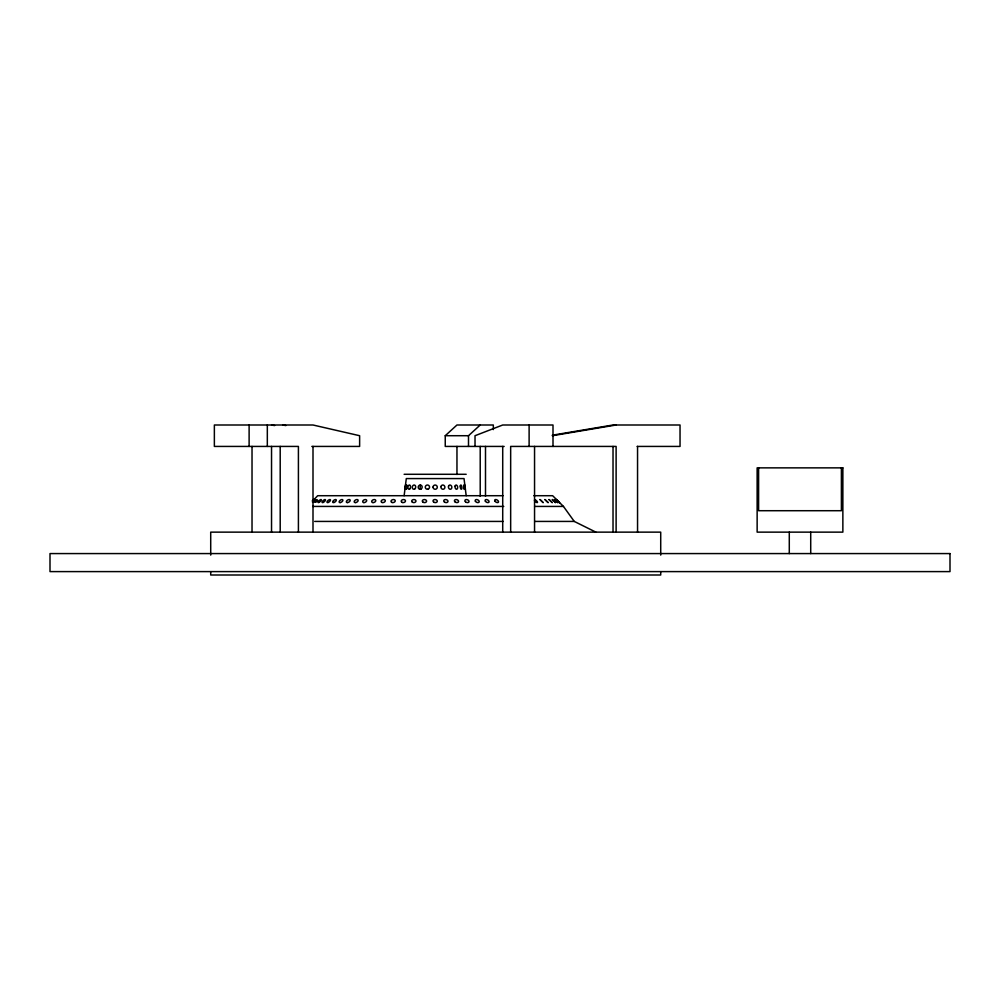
<?xml version="1.0" encoding="UTF-8"?>
<svg xmlns="http://www.w3.org/2000/svg" width="1000" height="1000" viewBox="0 0 1000 1000"><rect width="100%" height="100%" fill="white"/><g stroke="black" fill="none" stroke-linecap="round" stroke-linejoin="round"><path stroke-width="1.5" d="M420.05 489.263L420.325 485.012M404.125 495.712L406.3 478.575L464.025 478.575L466.188 495.712M503.025 495.712L317.675 495.712L312.413 501.213M406.213 485.662L406.488 485.012M464.837 485.012L465.375 489.263M313.45 500.438L314.25 499.562L312.663 501.6M313.175 500.55L314.212 499.575L312.413 500.925M312.525 500.55L313.788 499.562M504.15 446.425L445.25 446.425L445.25 435.712L456.962 425L493.312 425L493.312 429.588M445.25 435.712L468.5 435.712L480.213 425M405.487 485.012L405.025 489.2M552.325 435.2L613.025 425L680.037 425L680.037 446.425L637.125 446.425M552.375 435.712L616.112 425M311.825 446.425L359.625 446.425L359.625 435.712L313 425L214.363 425L214.363 446.425L298.412 446.425L298.412 532.137M404.125 474.288L466.188 474.288M533.8 495.712L552.65 495.712L563.45 506.425L574.263 521.425L595.875 532.137M312.663 506.425L503.738 506.425M534.612 506.425L563.45 506.425M314.7 521.425L503.188 521.425M534.987 521.425L574.263 521.425M556.525 499.562L559.575 502.575M282.812 425L285.875 425.575M271.537 425L274.587 425.575M555.487 499.9L556.287 500.55M557.688 502.575L554.675 499.575L557.688 502.562M557.537 500.925L556.038 499.65L559.1 502.575L556.062 499.562L559.1 502.575L557.625 501.213M841.4 467.863L841.4 510.712L758.6 510.712L758.6 467.863M810.713 532.137L810.713 553.575M789.287 532.137L789.287 553.575M660.713 555.1L660.713 532.137L210.712 532.137L210.712 555.1M660.713 571.938L660.713 575L210.712 575L210.712 571.938M637.55 446.425L637.55 532.137M616.112 532.137L616.112 446.425L510.662 446.425L510.662 532.137M613.025 446.425L613.025 532.137M553 446.425L553 425L502.713 425L475.025 435.712L475.025 446.425M534.55 446.425L534.55 532.137M529.113 425L529.113 446.425M502.713 446.425L502.713 532.137M485.5 446.425L485.5 496.3M480.213 446.425L480.213 496.3M468.5 435.712L468.5 446.425M456.962 446.425L456.962 474.475M313 446.425L313 532.137M280.2 446.425L280.2 532.137M271.537 446.425L271.537 532.137M267.325 425L267.325 446.425M252.025 446.425L252.025 532.137M249.112 425L249.112 446.425M464.475 485.613A2.138 0.812 82.3 0 1 464.55 489.188M534.575 499.562A2.138 0.7 41.6 0 1 537.038 501.337A2.138 0.7 41.6 0 1 536.862 502.537A2.138 0.7 41.6 0 1 534.425 500.55M549.1 499.575L552.175 502.562L549.1 499.575M463.725 485.288L464.35 489.263L463.725 485.288M312.587 502.312L315.712 499.65L312.587 502.312M314.938 502.038C317.8 503.062 318.875 496.5 314.938 502.038M545 499.575L548.075 502.562L545 499.575M540.062 499.575L543.1 502.562L540.062 499.575M552.388 499.562L555.388 502.562L552.388 499.562M842.862 467.863L757.138 467.863L757.138 532.137L842.862 532.137L842.862 467.863M950 553.575L50 553.575L50 571.6L950 571.6L950 553.575M319.275 502.238A2.138 0.7 -41.6 0 0 321.287 499.65A2.138 0.7 -41.6 0 0 318.475 501.325A2.138 0.7 -41.6 0 0 319.275 502.238M323.1 502.45A2.138 0.812 -40.1 0 0 325.487 499.837A2.138 0.812 -40.1 0 0 322.75 500.925A2.138 0.812 -40.1 0 0 323.1 502.45M460.262 486.05A2.138 0.812 82.3 0 0 461.325 489.263A2.138 0.812 82.3 0 0 461.688 486.112A2.138 0.812 82.3 0 0 460.262 486.05M406.625 488.675A2.138 0.812 -82.3 0 0 406.7 485.1A2.138 0.812 -82.3 0 0 405.375 487.663A2.138 0.812 -82.3 0 0 406.625 488.675M402.425 502.488A2.138 1.5 -7.4 0 0 405.475 500.812A2.138 1.5 -7.4 0 0 402.15 499.9A2.138 1.5 -7.4 0 0 402.425 502.488M372.95 502.575A2.138 1.4 -20.9 0 0 375.75 500.438A2.138 1.4 -20.9 0 0 372.438 500.2A2.138 1.4 -20.9 0 0 372.95 502.575M347.638 502.562A2.138 1.2 -31.3 0 0 350.163 500.1A2.138 1.2 -31.3 0 0 346.987 500.55A2.138 1.2 -31.3 0 0 347.638 502.562M328.188 502.45A2.138 0.925 -38.4 0 0 330.462 499.837A2.138 0.925 -38.4 0 0 327.55 500.925A2.138 0.925 -38.4 0 0 328.188 502.45M465.412 501.7A2.138 1.4 20.9 0 0 468.913 501.95A2.138 1.4 20.9 0 0 466.575 499.562A2.138 1.4 20.9 0 0 465.412 501.7M495.087 501.325A2.138 1.2 31.3 0 0 498.4 502.238A2.138 1.2 31.3 0 0 496.325 499.65A2.138 1.2 31.3 0 0 495.087 501.325M433.65 502.038A2.138 1.5 7.4 0 0 437.225 501.6A2.138 1.5 7.4 0 0 434.613 499.575A2.138 1.5 7.4 0 0 433.65 502.038M409.975 488.675A2.138 1.3 -81 0 0 409.787 485.1A2.138 1.3 -81 0 0 407.912 487.663A2.138 1.3 -81 0 0 409.975 488.675M415.05 488.675A2.138 1.688 -78.3 0 0 414.613 485.1A2.138 1.688 -78.3 0 0 412.3 487.663A2.138 1.688 -78.3 0 0 415.05 488.675M455.112 486.05A2.138 1.3 81 0 0 456.525 489.263A2.138 1.3 81 0 0 457.375 486.112A2.138 1.3 81 0 0 455.112 486.05M448.587 486.05A2.138 1.688 78.3 0 0 450.262 489.263A2.138 1.688 78.3 0 0 451.538 486.112A2.138 1.688 78.3 0 0 448.587 486.05M440.975 486.562A2.138 1.963 71.8 0 0 443.488 489.2A2.138 1.963 71.8 0 0 444.263 485.662A2.138 1.963 71.8 0 0 440.975 486.562M433.038 487.113A2.138 2.112 46.1 0 0 436.225 489A2.138 2.112 46.1 0 0 436.225 485.325A2.138 2.112 46.1 0 0 433.038 487.113M427.887 489.2A2.138 2.112 -46.1 0 0 428.963 485.662A2.138 2.112 -46.1 0 0 425.375 486.562A2.138 2.112 -46.1 0 0 427.887 489.2M421.062 489A2.138 1.963 -71.8 0 0 421.287 485.325A2.138 1.963 -71.8 0 0 418.212 487.113A2.138 1.963 -71.8 0 0 421.062 489M334.087 502.45A2.138 1.025 -36.4 0 0 336.238 499.837A2.138 1.025 -36.4 0 0 333.15 500.925A2.138 1.025 -36.4 0 0 334.087 502.45M340.275 502.562A2.138 1.113 -34 0 0 342.887 500.1A2.138 1.113 -34 0 0 339.888 500.55A2.138 1.113 -34 0 0 340.275 502.562M355.662 502.562A2.138 1.275 -28.2 0 0 358.075 500.1A2.138 1.275 -28.2 0 0 354.75 500.55A2.138 1.275 -28.2 0 0 355.662 502.562M363.8 502.575A2.138 1.35 -24.8 0 0 366.688 500.438A2.138 1.35 -24.8 0 0 363.525 500.2A2.138 1.35 -24.8 0 0 363.8 502.575M382.088 502.488A2.138 1.45 -16.7 0 0 385.312 500.812A2.138 1.45 -16.7 0 0 382.275 499.9A2.138 1.45 -16.7 0 0 382.088 502.488M392.1 502.488A2.138 1.475 -12.2 0 0 395.25 500.812A2.138 1.475 -12.2 0 0 392.05 499.9A2.138 1.475 -12.2 0 0 392.1 502.488M423.263 502.312A2.138 1.512 2.5 0 0 426.587 501.213A2.138 1.512 2.5 0 0 423.5 499.7A2.138 1.512 2.5 0 0 423.263 502.312M412.525 502.312A2.138 1.512 -2.5 0 0 415.95 501.213A2.138 1.512 -2.5 0 0 412.987 499.7A2.138 1.512 -2.5 0 0 412.525 502.312M444.475 502.038A2.138 1.475 12.2 0 0 447.95 501.6A2.138 1.475 12.2 0 0 445.2 499.575A2.138 1.475 12.2 0 0 444.475 502.038M454.837 501.7A2.138 1.45 16.7 0 0 458.425 501.95A2.138 1.45 16.7 0 0 456.238 499.562A2.138 1.45 16.7 0 0 454.837 501.7M475.438 501.325A2.138 1.35 24.8 0 0 478.938 502.238A2.138 1.35 24.8 0 0 477.2 499.65A2.138 1.35 24.8 0 0 475.438 501.325M485.45 501.325A2.138 1.275 28.2 0 0 488.875 502.238A2.138 1.275 28.2 0 0 486.962 499.65A2.138 1.275 28.2 0 0 485.45 501.325"/></g></svg>
